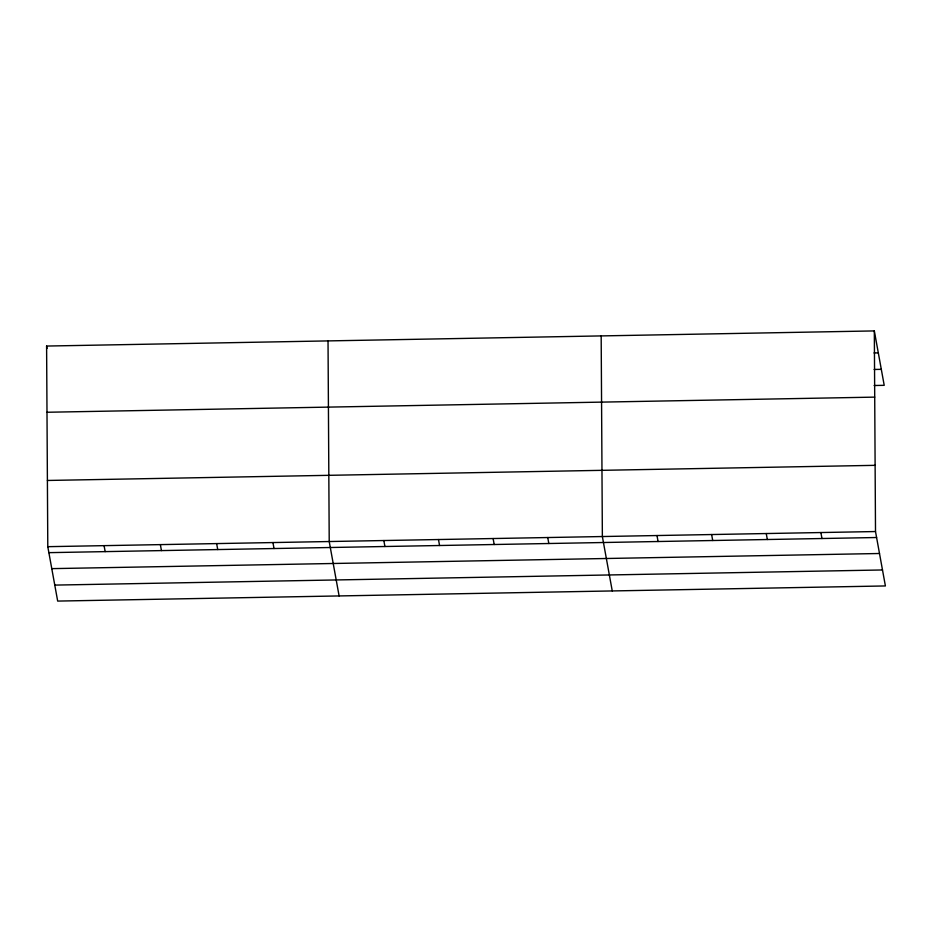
<?xml version="1.0" encoding="UTF-8"?>
<svg xmlns="http://www.w3.org/2000/svg" width="932" height="932" viewBox="0 0 932 932"><rect width="100%" height="100%" fill="white"/><g stroke="black" fill="none" stroke-linecap="round" stroke-linejoin="round"><path stroke-width="1.4" d="M874.321 330.918L875.509 531.543L885.4 585.948L57.679 601.082L47.788 546.676L46.6 346.052L874.321 330.918L884.212 385.324L874.146 385.51M873.995 352.948L878.317 352.867M874.111 369.468L881.299 369.34M46.996 412.259L874.717 397.125M47.392 480.469L875.125 465.336M47.788 546.676L875.509 531.543M48.872 552.653L876.593 537.519M51.784 568.637L879.505 553.503M54.778 585.098L882.499 569.965M820.882 532.545L821.966 538.51M766.255 533.547L767.339 539.512M711.629 534.537L712.712 540.513M656.99 535.539L658.074 541.515M612.254 590.946L602.363 536.541L601.175 335.916M547.736 537.543L548.82 543.507M493.11 538.533L494.193 544.509M438.471 539.535L439.566 545.5M383.844 540.537L384.928 546.502M339.108 595.932L329.217 541.539L328.029 340.902M272.936 542.564L274.02 548.529M216.643 543.589L217.727 549.565M160.362 544.626L161.446 550.591M104.081 545.651L105.165 551.616M46.6 346.052L47.031 348.44"/></g></svg>
